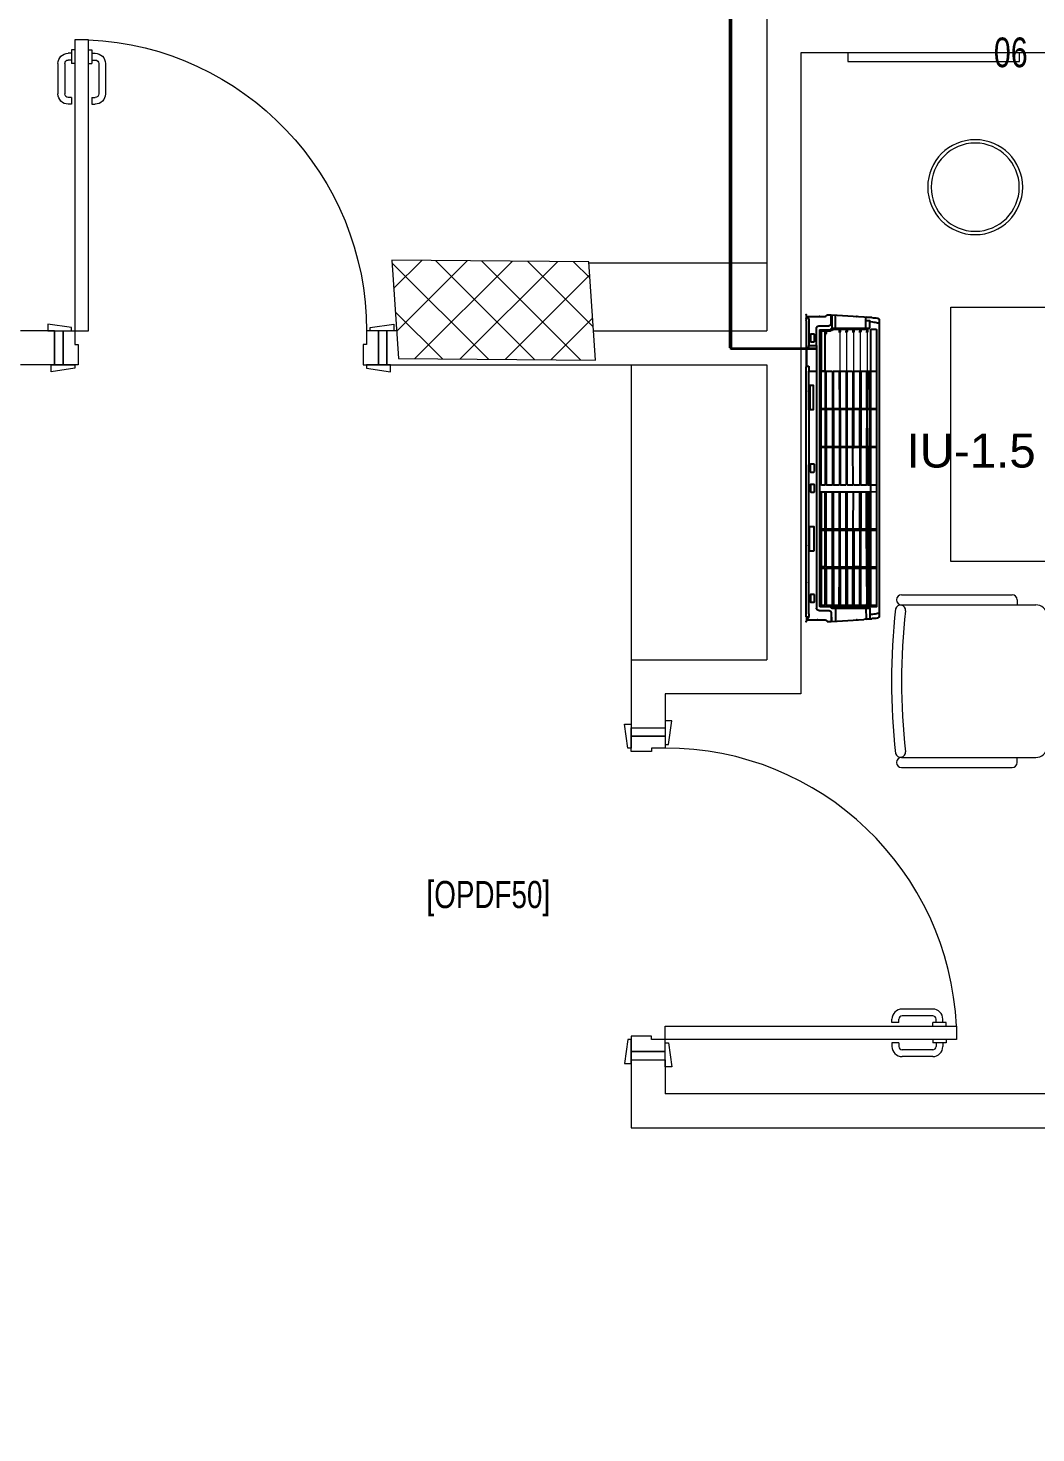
# Model space of a CAD drawing. Header units: millimetres. Extents: x -160614 to 59925, y -157025 to 0.
# Drawn here: x -38830 to -35859, y -104843 to -100699 of the extents above; entities that cross this region are included whole.
import ezdxf

# ---------------------------------------------------------------- set-up
doc = ezdxf.new("R2010")
doc.units = ezdxf.units.MM
doc.header["$LTSCALE"] = 8
for name, color, linetype, lineweight in [('72_EGR_BASE_TEXT', 9, 'Continuous', 5), ('72_EGR_EQP_TAG', 9, 'Continuous', 5), ('C-HYDR-CTCH', 9, 'Continuous', 5), ('Hatch', 9, 'Continuous', 5), ('LOADING', 9, 'Continuous', 5), ('Structure', 9, 'Continuous', 5), ('Walls', 9, 'Continuous', 5), ('Wooden Joinery', 9, 'Continuous', 5)]:
    doc.layers.add(name, color=color, linetype=linetype, lineweight=lineweight)
for name, color, linetype in [('A-EXH', 1, 'Continuous'), ('A-Wall-cmu-patt', 9, 'Continuous'), ('DVM_INDOOR', 9, 'Continuous'), ('DVM_UNIT_BP', 9, 'Continuous'), ('DVM_UNIT_DP', 9, 'Continuous'), ('DVM_UNIT_LP', 9, 'Continuous'), ('REF', 42, 'Continuous'), ('TME-NON MEDICAL FURNITURE', 9, 'Continuous')]:
    doc.layers.add(name, color=color, linetype=linetype)
doc.styles.add('ARIAL', font='arial.ttf')
doc.styles.add('X3G_ENTITY_257CFD', font='swisscl.ttf', dxfattribs={"height": 200})
doc.styles.add('X3G_ENTITY_9F38', font='swisscl.ttf', dxfattribs={"height": 0.2})

# ---------------------------------------------------------------- blocks, each defined once
blk = doc.blocks.new('mmmm')
at = {"layer": 'DVM_INDOOR', "color": 0}
for p, q in [((118.9199, -9.2661), (118.9184, -9.2661)), ((118.9184, -9.2661), (118.9184, -9.938)), ((118.9199, -9.2661), (118.9254, -9.266)), ((118.9258, -9.2739), (118.9256, -9.2679)), ((118.9258, -9.2739), (118.9258, -9.6742)), ((118.9527, -9.283), (118.9809, -9.2825)), ((118.976, -9.253), (118.9859, -9.2529)), ((118.9859, -9.2529), (118.9859, -9.2549)), ((118.9859, -9.2549), (118.9879, -9.2548)), ((118.9859, -9.2775), (118.9859, -9.2549)), ((118.9859, -9.2648), (118.9879, -9.2648)), ((118.9879, -9.2529), (119.0741, -9.259)), ((118.9879, -9.2548), (118.9879, -9.2529)), ((118.9879, -9.2548), (118.9879, -9.2648)), ((118.9979, -9.2891), (118.9979, -9.2551)), ((119.0795, -9.289), (119.0797, -9.2602)), ((119.09, -9.2892), (119.0901, -9.2615)), ((119.1145, -9.2751), (119.1107, -9.2751)), ((119.115, -10.0634), (119.1149, -9.2675)), ((118.9464, -9.9264), (118.9464, -9.2895)), ((118.9554, -9.2944), (118.9554, -10.0365)), ((118.9564, -9.2934), (118.9844, -9.2931)), ((118.9589, -9.3963), (118.9589, -9.2975)), ((118.9596, -9.2968), (118.9695, -9.2969)), ((118.9698, -9.2975), (118.9701, -9.3962)), ((118.9724, -9.3963), (118.9724, -9.2975)), ((118.9731, -9.2968), (118.9889, -9.2969)), ((118.9879, -9.2891), (119.09, -9.2892)), ((118.9892, -9.2891), (118.9895, -9.3961)), ((118.9893, -9.2923), (118.9925, -9.2923)), ((118.9919, -9.3963), (118.9919, -9.2975)), ((119.0073, -9.2923), (118.9924, -9.2923)), ((118.9926, -9.2968), (119.0073, -9.2969)), ((119.0077, -9.2975), (119.008, -9.3961)), ((119.008, -9.293), (119.0079, -9.2969)), ((119.0083, -9.301), (119.0098, -9.301)), ((119.0102, -9.293), (119.0102, -9.2961)), ((119.0102, -9.3963), (119.0102, -9.2975)), ((119.0255, -9.2923), (119.0107, -9.2923)), ((119.0109, -9.2968), (119.0256, -9.2969)), ((119.026, -9.2975), (119.0263, -9.3962)), ((119.0262, -9.293), (119.0262, -9.2969)), ((119.0265, -9.301), (119.0284, -9.301)), ((119.0287, -9.3963), (119.0287, -9.2975)), ((119.0288, -9.293), (119.0288, -9.2961)), ((119.0293, -9.2969), (119.0439, -9.2969)), ((119.044, -9.2923), (119.0294, -9.2923)), ((119.0445, -9.2975), (119.0446, -9.3962)), ((119.0446, -9.293), (119.0446, -9.2969)), ((119.045, -9.301), (119.0465, -9.301)), ((119.0469, -9.293), (119.0469, -9.2961)), ((119.047, -9.3963), (119.0471, -9.2971)), ((119.0624, -9.2923), (119.0474, -9.2923)), ((119.0476, -9.2968), (119.0621, -9.2968)), ((119.0628, -9.2975), (119.063, -9.3963)), ((119.0631, -9.293), (119.0631, -9.2969)), ((119.0634, -9.301), (119.065, -9.301)), ((119.0653, -9.293), (119.0653, -9.2961)), ((119.0657, -9.2975), (119.0654, -9.3962)), ((119.066, -9.2968), (119.0808, -9.2969)), ((119.0807, -9.2923), (119.0661, -9.2923)), ((119.0813, -9.3962), (119.0814, -9.2973)), ((119.0814, -9.293), (119.0814, -9.2969)), ((119.0817, -9.301), (119.0833, -9.301)), ((119.0836, -9.2975), (119.0834, -9.2993)), ((119.0838, -9.293), (119.0895, -9.293)), ((119.0838, -9.2961), (119.0838, -9.293)), ((119.0838, -9.2971), (119.0838, -9.2961)), ((119.0895, -9.2961), (119.0838, -9.2961)), ((119.0838, -9.3963), (119.0839, -9.297)), ((119.0843, -9.2968), (119.0886, -9.2968)), ((119.0894, -9.2975), (119.0894, -9.2892)), ((119.0894, -9.2975), (119.0895, -9.3962)), ((119.0925, -9.2969), (119.1069, -9.2969)), ((118.9589, -9.4983), (118.9589, -9.4003)), ((118.9596, -9.3969), (118.9694, -9.3969)), ((118.9694, -9.3998), (118.9596, -9.3998)), ((118.9701, -9.4005), (118.9701, -9.4982)), ((118.9724, -9.4005), (118.9724, -9.4982)), ((118.9731, -9.3969), (118.9888, -9.3968)), ((118.9888, -9.3997), (118.9731, -9.3998)), ((118.9895, -9.4003), (118.9895, -9.4982)), ((118.9919, -9.4005), (118.9919, -9.4982)), ((118.9926, -9.3969), (119.0073, -9.3968)), ((119.0073, -9.3997), (118.9926, -9.3998)), ((119.008, -9.4003), (119.008, -9.4982)), ((119.0102, -9.4005), (119.0103, -9.4982)), ((119.0109, -9.3969), (119.0256, -9.3968)), ((119.0256, -9.3997), (119.0109, -9.3998)), ((119.0263, -9.4003), (119.0263, -9.4982)), ((119.0287, -9.4005), (119.0287, -9.4982)), ((119.0294, -9.3969), (119.0439, -9.3968)), ((119.0439, -9.3997), (119.0294, -9.3998)), ((119.0446, -9.4983), (119.0446, -9.4003)), ((119.047, -9.4982), (119.047, -9.4005)), ((119.0477, -9.3969), (119.0623, -9.3969)), ((119.0623, -9.3998), (119.0477, -9.3998)), ((119.063, -9.4984), (119.063, -9.4004)), ((119.0654, -9.4005), (119.0654, -9.4982)), ((119.0661, -9.3969), (119.0807, -9.3968)), ((119.0807, -9.3997), (119.0661, -9.3998)), ((119.0814, -9.4003), (119.0813, -9.4983)), ((119.0837, -9.4982), (119.0838, -9.4005)), ((119.0845, -9.3969), (119.0888, -9.3969)), ((119.0888, -9.3998), (119.0845, -9.3998)), ((119.0895, -9.4004), (119.0894, -9.4983)), ((119.093, -9.3969), (119.1074, -9.3968)), ((119.1074, -9.3997), (119.093, -9.3998)), ((118.9589, -9.6014), (118.9589, -9.5025)), ((118.9596, -9.4989), (118.9694, -9.4989)), ((118.9694, -9.5018), (118.9596, -9.5018)), ((118.9701, -9.5025), (118.9701, -9.6015)), ((118.9724, -9.5025), (118.9724, -9.6014)), ((118.9731, -9.4989), (118.9888, -9.4988)), ((118.9888, -9.5017), (118.9731, -9.5018)), ((118.9895, -9.5023), (118.9896, -9.6014)), ((118.9919, -9.5025), (118.9919, -9.6014)), ((118.9926, -9.4989), (119.0073, -9.4988)), ((119.0073, -9.5017), (118.9926, -9.5018)), ((119.008, -9.5023), (119.008, -9.6014)), ((119.0102, -9.5025), (119.0103, -9.6014)), ((119.0109, -9.4989), (119.0256, -9.4988)), ((119.0256, -9.5017), (119.0109, -9.5018)), ((119.0263, -9.5023), (119.0262, -9.6014)), ((119.0287, -9.5025), (119.0288, -9.6014)), ((119.0294, -9.4989), (119.0439, -9.4988)), ((119.0439, -9.5017), (119.0294, -9.5018)), ((119.0447, -9.6014), (119.0446, -9.5023)), ((119.0477, -9.4989), (119.0623, -9.4989)), ((119.0622, -9.5017), (119.0478, -9.5018)), ((119.0629, -9.5023), (119.0629, -9.6013)), ((119.0654, -9.6014), (119.0654, -9.5025)), ((119.0661, -9.4989), (119.0806, -9.4989)), ((119.0806, -9.5017), (119.0661, -9.5018)), ((119.0813, -9.5023), (119.0813, -9.6015)), ((119.0837, -9.5024), (119.0838, -9.6015)), ((119.0844, -9.4988), (119.0887, -9.4988)), ((119.0887, -9.5017), (119.0844, -9.5017)), ((119.0894, -9.5023), (119.0894, -9.6013)), ((119.093, -9.4989), (119.1074, -9.4988)), ((119.1077, -9.5019), (119.093, -9.5018)), ((118.9589, -9.6214), (118.9589, -9.7204)), ((118.9596, -9.602), (118.9694, -9.602)), ((118.9596, -9.6208), (118.9694, -9.6208)), ((118.9701, -9.7204), (118.9701, -9.6214)), ((118.9701, -9.7204), (118.9701, -9.6214)), ((118.9724, -9.7204), (118.9724, -9.6215)), ((118.9731, -9.6021), (118.9888, -9.602)), ((118.9731, -9.6208), (118.9888, -9.6208)), ((118.9895, -9.7206), (118.9896, -9.6215)), ((118.9919, -9.7204), (118.9919, -9.6215)), ((118.9926, -9.6021), (119.0073, -9.602)), ((118.9926, -9.6208), (119.0073, -9.6209)), ((119.008, -9.7205), (119.008, -9.6214)), ((119.0102, -9.7204), (119.0103, -9.6215)), ((119.011, -9.602), (119.0255, -9.602)), ((119.011, -9.6208), (119.0255, -9.6209)), ((119.0263, -9.7205), (119.0262, -9.6215)), ((119.0288, -9.6214), (119.0287, -9.7204)), ((119.0295, -9.6021), (119.044, -9.602)), ((119.0295, -9.6208), (119.044, -9.6208)), ((119.0447, -9.6214), (119.0446, -9.7205)), ((119.0478, -9.6021), (119.0623, -9.6021)), ((119.0478, -9.6207), (119.0623, -9.6208)), ((119.0629, -9.7205), (119.0629, -9.6215)), ((119.0654, -9.6214), (119.0654, -9.7203)), ((119.0661, -9.6021), (119.0807, -9.602)), ((119.0661, -9.6208), (119.0807, -9.6208)), ((119.0813, -9.7205), (119.0813, -9.6214)), ((119.0837, -9.7204), (119.0838, -9.6214)), ((119.0845, -9.6021), (119.0887, -9.6021)), ((119.0845, -9.6208), (119.0887, -9.6208)), ((119.0894, -9.7205), (119.0894, -9.6215)), ((119.0929, -9.6023), (119.1074, -9.6022)), ((119.0929, -9.6206), (119.1074, -9.6206)), ((118.9258, -9.8224), (118.9258, -9.6742)), ((118.9589, -9.7246), (118.9589, -9.8225)), ((118.9694, -9.7211), (118.9596, -9.7211)), ((118.9596, -9.7239), (118.9694, -9.7239)), ((118.9701, -9.8224), (118.9701, -9.7246)), ((118.9701, -9.8224), (118.9701, -9.7246)), ((118.9724, -9.8224), (118.9724, -9.7246)), ((118.9888, -9.7211), (118.9731, -9.7211)), ((118.9731, -9.7239), (118.9888, -9.724)), ((118.9895, -9.8226), (118.9895, -9.7247)), ((118.9919, -9.8224), (118.9919, -9.7246)), ((119.0073, -9.7211), (118.9926, -9.7211)), ((118.9926, -9.7239), (119.0073, -9.724)), ((119.008, -9.8225), (119.008, -9.7246)), ((119.0102, -9.8224), (119.0103, -9.7246)), ((119.0256, -9.7211), (119.0109, -9.7211)), ((119.0109, -9.7239), (119.0256, -9.724)), ((119.0263, -9.8225), (119.0263, -9.7246)), ((119.0287, -9.7246), (119.0287, -9.8224)), ((119.0439, -9.7211), (119.0294, -9.7211)), ((119.0294, -9.7239), (119.0439, -9.724)), ((119.0446, -9.7245), (119.0446, -9.8225)), ((119.047, -9.7246), (119.047, -9.8224)), ((119.0477, -9.7239), (119.0623, -9.7239)), ((119.0622, -9.7211), (119.0478, -9.7211)), ((119.063, -9.7245), (119.063, -9.8224)), ((119.0654, -9.8224), (119.0654, -9.7246)), ((119.0806, -9.7211), (119.0661, -9.721)), ((119.0661, -9.7239), (119.0806, -9.724)), ((119.0814, -9.8225), (119.0813, -9.7245)), ((119.0837, -9.7246), (119.0838, -9.8224)), ((119.0887, -9.7211), (119.0844, -9.7211)), ((119.0844, -9.724), (119.0887, -9.724)), ((119.0895, -9.8224), (119.0894, -9.7246)), ((119.1077, -9.721), (119.093, -9.7211)), ((119.093, -9.7239), (119.1074, -9.724)), ((118.9184, -9.7858), (118.9184, -9.9307)), ((118.9258, -9.8224), (118.9258, -9.9264)), ((118.9589, -9.8266), (118.9589, -9.9253)), ((118.9694, -9.8231), (118.9596, -9.8231)), ((118.9596, -9.8259), (118.9694, -9.8259)), ((118.9698, -9.9253), (118.9701, -9.8266)), ((118.9698, -9.9253), (118.9701, -9.8266)), ((118.9724, -9.8266), (118.9724, -9.9253)), ((118.9888, -9.8231), (118.9731, -9.8231)), ((118.9731, -9.8259), (118.9888, -9.826)), ((118.9893, -9.9251), (118.9895, -9.8267)), ((118.9919, -9.8266), (118.992, -9.9251)), ((119.0073, -9.8231), (118.9926, -9.8231)), ((118.9926, -9.8259), (119.0073, -9.826)), ((119.0078, -9.9252), (119.008, -9.8267)), ((119.0102, -9.8266), (119.0104, -9.9251)), ((119.0256, -9.8231), (119.0109, -9.8231)), ((119.0109, -9.8259), (119.0256, -9.826)), ((119.026, -9.9251), (119.0263, -9.8266)), ((119.0287, -9.8266), (119.0288, -9.9251)), ((119.0439, -9.8232), (119.0294, -9.8231)), ((119.0294, -9.8259), (119.0439, -9.826)), ((119.0445, -9.9251), (119.0446, -9.8266)), ((119.047, -9.8266), (119.0472, -9.9251)), ((119.0623, -9.823), (119.0477, -9.8231)), ((119.0477, -9.8259), (119.0623, -9.8259)), ((119.0628, -9.9252), (119.063, -9.8266)), ((119.0657, -9.9253), (119.0654, -9.8266)), ((119.0807, -9.8232), (119.0661, -9.8231)), ((119.0661, -9.8259), (119.0807, -9.8261)), ((119.0812, -9.9251), (119.0813, -9.8266)), ((119.0839, -9.9251), (119.0838, -9.8265)), ((119.0888, -9.8231), (119.0845, -9.8231)), ((119.0845, -9.8259), (119.0888, -9.826)), ((119.0894, -9.9252), (119.0895, -9.8266)), ((119.1074, -9.8232), (119.093, -9.8231)), ((119.093, -9.8259), (119.1074, -9.826)), ((118.9256, -9.9393), (118.9256, -9.9264)), ((118.9256, -9.9264), (118.9464, -9.9264)), ((118.9464, -9.9955), (118.9464, -9.9264)), ((118.9589, -10.0333), (118.9589, -9.9253)), ((118.9589, -9.9267), (118.9702, -9.9267)), ((118.9596, -9.926), (118.9695, -9.9259)), ((118.9702, -9.9267), (118.9702, -10.0334)), ((118.9731, -9.9262), (118.9886, -9.9258)), ((118.9927, -9.9258), (119.0075, -9.9258)), ((119.0111, -9.9258), (119.0253, -9.9258)), ((119.0296, -9.9258), (119.0437, -9.9258)), ((119.0478, -9.9258), (119.0621, -9.9258)), ((119.0664, -9.9258), (119.0805, -9.926)), ((119.0846, -9.9258), (119.0887, -9.9258)), ((119.0925, -9.9259), (119.1069, -9.9259)), ((118.9184, -9.938), (118.9209, -9.9396)), ((118.9199, -9.9389), (118.9199, -10.0614)), ((118.9209, -9.9394), (118.9256, -9.9393)), ((118.9209, -9.9394), (118.9209, -9.9899)), ((118.9209, -9.9899), (118.9256, -9.99)), ((118.9256, -9.99), (118.9256, -9.9954)), ((118.9256, -9.9954), (118.9464, -9.9955)), ((118.9258, -10.0638), (118.9258, -9.9954)), ((118.9464, -9.9955), (118.9464, -10.0413)), ((118.9564, -10.0375), (118.9844, -10.0377)), ((118.9596, -10.034), (118.9695, -10.0341)), ((118.9695, -10.0341), (118.9731, -10.0341)), ((118.9702, -10.0341), (118.9701, -10.0295)), ((118.9705, -10.0254), (118.9722, -10.0254)), ((118.9724, -10.0341), (118.9724, -10.0303)), ((118.9731, -10.0341), (118.9844, -10.0342)), ((118.9879, -10.0418), (119.09, -10.0416)), ((118.9879, -10.0533), (118.9879, -10.0418)), ((118.9893, -10.0384), (118.9925, -10.0384)), ((119.0073, -10.0384), (118.9924, -10.0384)), ((118.9979, -10.0418), (118.9979, -10.0758)), ((119.0073, -10.0385), (119.0109, -10.0385)), ((119.008, -10.0377), (119.0079, -10.0339)), ((119.0083, -10.0297), (119.0098, -10.0297)), ((119.0102, -10.0377), (119.0102, -10.0347)), ((119.0255, -10.0384), (119.0107, -10.0384)), ((119.0262, -10.0377), (119.0262, -10.0339)), ((119.0265, -10.0297), (119.0284, -10.0297)), ((119.0288, -10.0377), (119.0288, -10.0347)), ((119.044, -10.0384), (119.0294, -10.0384)), ((119.0446, -10.0377), (119.0446, -10.0339)), ((119.045, -10.0297), (119.0465, -10.0297)), ((119.0469, -10.0377), (119.0469, -10.0347)), ((119.0624, -10.0384), (119.0474, -10.0384)), ((119.0631, -10.0377), (119.0631, -10.0339)), ((119.0634, -10.0297), (119.065, -10.0297)), ((119.0653, -10.0377), (119.0653, -10.0347)), ((119.0807, -10.0384), (119.0661, -10.0384)), ((119.0795, -10.0418), (119.0795, -10.0667)), ((119.0814, -10.0377), (119.0814, -10.0339)), ((119.0817, -10.0297), (119.0833, -10.0297)), ((119.0836, -10.0377), (119.0836, -10.0347)), ((119.09, -10.0416), (119.09, -10.0596)), ((118.9184, -10.0667), (118.9184, -10.0642)), ((118.9209, -10.0704), (118.9192, -10.0688)), ((118.9212, -10.0704), (118.9212, -10.0729)), ((118.9527, -10.0478), (118.9809, -10.0483)), ((118.976, -10.0778), (118.9859, -10.0779)), ((118.9859, -10.0533), (118.9859, -10.0765)), ((118.9859, -10.076), (118.9879, -10.076)), ((118.9859, -10.0779), (118.9859, -10.076)), ((118.9879, -10.076), (118.9879, -10.0533)), ((118.9879, -10.0779), (119.0741, -10.0719)), ((118.9879, -10.076), (118.9879, -10.0779)), ((119.0795, -10.0626), (119.0896, -10.062)), ((119.0795, -10.0667), (119.0797, -10.0707)), ((119.0896, -10.062), (119.09, -10.0596)), ((119.09, -10.0596), (119.0972, -10.0587)), ((119.1107, -10.0558), (119.1145, -10.0557))]:
    blk.add_line(p, q, dxfattribs=at)
at = {"layer": 'DVM_INDOOR', "color": 0, "lineweight": 0}
for p, q in [((119.0091, -10.0297), (119.0091, -9.9253)), ((119.0275, -10.0297), (119.0275, -9.9253)), ((119.0458, -10.0297), (119.0458, -9.9253)), ((119.0642, -10.0297), (119.0642, -9.9253)), ((119.0825, -10.0297), (119.0825, -9.9253))]:
    blk.add_line(p, q, dxfattribs=at)
at = {"layer": 'DVM_INDOOR', "color": 0}
for points in [[(118.9199, -9.2661), (118.9199, -9.2579), (118.9672, -9.2579, 0.126177), (118.972, -9.2567, 0.12288), (118.9756, -9.2534, -0.148162), (118.976, -9.253, 0.963175)], [(118.9301, -9.3246), (118.9301, -9.3064, -0.402614), (118.9312, -9.3052), (118.9397, -9.3052, -0.444927), (118.9409, -9.3064), (118.9409, -9.3246, -0.414234), (118.9397, -9.3257), (118.9312, -9.3257, -0.442551), (118.9301, -9.3246)], [(119.0922, -9.2933), (119.0922, -10.0375, 0.416565), (119.0933, -10.0386), (119.107, -10.0386, 0.414175), (119.1081, -10.0375), (119.1081, -9.2933, 0.414221), (119.107, -9.2923), (119.0933, -9.2923, 0.410074), (119.0922, -9.2933, 0.410074)], [(118.9301, -9.6205), (118.9301, -9.6023, -0.402614), (118.9312, -9.6012), (118.9397, -9.6012, -0.444927), (118.9409, -9.6023), (118.9409, -9.6205, -0.414234), (118.9397, -9.6217), (118.9312, -9.6217, -0.442551), (118.9301, -9.6205)], [(118.9299, -9.6744), (118.9299, -9.6565, -0.414214), (118.9314, -9.6549), (118.9393, -9.6549, -0.414209), (118.9409, -9.6565), (118.9409, -9.6744, -0.414214), (118.9393, -9.6759), (118.9314, -9.6759, -0.414219), (118.9299, -9.6744, 0.000008)], [(118.9303, -10.0245), (118.9303, -10.0063, -0.402614), (118.9314, -10.0052), (118.9399, -10.0052, -0.444927), (118.9411, -10.0063), (118.9411, -10.0245, -0.414234), (118.9399, -10.0257), (118.9314, -10.0257, -0.442551), (118.9303, -10.0245)], [(118.9199, -10.0694), (118.9199, -10.0729), (118.9672, -10.0729, -0.126177), (118.972, -10.0741, -0.12288), (118.9756, -10.0775, 0.141469), (118.976, -10.0778)]]:
    blk.add_lwpolyline(points, format="xyb", dxfattribs=at)
for points in [[(118.9394, -9.4424), (118.9279, -9.4424), (118.9279, -9.5084), (118.9394, -9.5084), (118.9394, -9.4424)], [(118.9294, -9.8234), (118.9384, -9.8234), (118.9384, -9.8875), (118.9288, -9.8875), (118.9288, -9.8234), (118.9294, -9.8234)]]:
    blk.add_lwpolyline(points, dxfattribs=at)
for centre, radius, start, end in [((118.9205, -9.2649), 0.00455, 45.592, 97.4615), ((118.9171, -9.2669), 0.00836, 6.8563, 39.8032), ((118.9129, -9.2679), 0.0127, 359.9693, 8.9907), ((118.9529, -9.2895), 0.0065, 91, 180), ((118.9809, -9.2775), 0.005, 270.9997, 0.0003), ((119.0737, -9.2806), 0.0216, 73.7089, 88.9315), ((119.168, -8.14), 1.1233, 265.4925, 266.2639), ((119.0697, -9.4707), 0.2004, 82.0967, 84.2913), ((119.082, -9.5193), 0.2587, 83.9088, 87.1481), ((119.0894, -9.3405), 0.0688, 71.9785, 83.5049), ((119.1094, -9.2677), 0.00561, 2.2363, 89.2683), ((118.9564, -9.2944), 0.001, 90.4983, 180.0001), ((118.9596, -9.2975), 0.00069, 89.1505, 180.3497), ((118.9691, -9.2976), 0.00071, 0.7783, 60.0916), ((118.9731, -9.2975), 0.00069, 89.1505, 180.3497), ((118.9843, -9.2916), 0.00153, 270.9361, 8.4075), ((118.9879, -9.2911), 0.00202, 90.261, 186.5127), ((118.9885, -9.2975), 0.00071, 0.7783, 60.0916), ((118.9926, -9.2975), 0.00069, 89.1505, 180.3497), ((119.0073, -9.293), 0.00069, 359.1823, 89.6277), ((119.007, -9.2975), 0.00071, 0.7783, 60.0916), ((119.0427, -9.2948), 0.0348, 183.3813, 187.2101), ((119.005, -9.3001), 0.0033, 358.4879, 15.9436), ((119.0335, -9.3), 0.0253, 180.2932, 182.236), ((119.0203, -9.3008), 0.0105, 171.697, 181.0717), ((118.9994, -9.2969), 0.0108, 347.004, 4.1898), ((119.0109, -9.293), 0.000701, 103.0528, 180.0438), ((119.0109, -9.2975), 0.00069, 89.1505, 180.3497), ((119.0255, -9.293), 0.00069, 359.1823, 89.6277), ((119.0253, -9.2975), 0.00071, 0.7783, 60.0916), ((119.0252, -9.2975), 0.00071, 0.7783, 60.0916), ((119.061, -9.2948), 0.0348, 183.3813, 187.2101), ((119.0232, -9.3001), 0.0033, 358.4879, 15.9436), ((119.0518, -9.3), 0.0253, 180.2932, 182.236), ((119.0389, -9.3008), 0.0105, 171.697, 181.0717), ((119.018, -9.2969), 0.0108, 347.004, 4.1898), ((119.0295, -9.293), 0.000701, 103.0528, 180.0438), ((119.0295, -9.2975), 0.00069, 89.1505, 180.3497), ((119.0439, -9.2975), 0.000596, 357.8507, 94.9045), ((119.0439, -9.293), 0.00069, 359.1823, 89.6277), ((119.0794, -9.2948), 0.0348, 183.3813, 187.2101), ((119.0417, -9.3001), 0.0033, 358.4879, 15.9436), ((119.0702, -9.3), 0.0253, 180.2932, 182.236), ((119.057, -9.3008), 0.0105, 171.697, 181.0717), ((119.0361, -9.2969), 0.0108, 347.004, 4.1898), ((119.0476, -9.293), 0.000701, 103.0528, 180.0438), ((119.0476, -9.2975), 0.00069, 89.1505, 180.3497), ((119.0621, -9.2975), 0.000694, 359.4649, 88.8459), ((119.0624, -9.2975), 0.000596, 357.8507, 94.9045), ((119.0624, -9.293), 0.00069, 359.1823, 89.6277), ((119.0978, -9.2948), 0.0348, 183.3813, 187.2101), ((119.0601, -9.3001), 0.0033, 358.4879, 15.9436), ((119.0887, -9.3), 0.0253, 180.2932, 182.236), ((119.0754, -9.3008), 0.0105, 171.697, 181.0717), ((119.0546, -9.2969), 0.0108, 347.004, 4.1898), ((119.066, -9.293), 0.000701, 103.0528, 180.0438), ((119.066, -9.2975), 0.00069, 89.1505, 180.3497), ((119.0663, -9.2975), 0.000621, 79.5705, 188.1736), ((119.0807, -9.293), 0.00069, 359.1823, 89.6277), ((119.0808, -9.2975), 0.000596, 357.8507, 94.9045), ((119.1161, -9.2948), 0.0348, 183.3813, 187.2101), ((119.0784, -9.3001), 0.0033, 358.4879, 15.9436), ((119.107, -9.3), 0.0253, 180.2932, 182.236), ((119.0937, -9.3008), 0.0105, 171.697, 181.0717), ((119.0843, -9.2975), 0.00069, 89.1505, 180.3497), ((119.0887, -9.2975), 0.000669, 356.355, 100.698), ((119.0926, -9.2973), 0.000346, 93.4268, 172.5174), ((119.107, -9.2978), 0.000875, 349.6348, 100.4326), ((118.9596, -9.3962), 0.0007, 185.5752, 270.0175), ((118.9596, -9.4005), 0.0007, 89.9616, 179.9565), ((118.9694, -9.3962), 0.000701, 270.4471, 350.0993), ((118.9694, -9.4005), 0.0007, 5.6771, 86.5518), ((118.9731, -9.3962), 0.0007, 185.5752, 270.0175), ((118.9731, -9.4005), 0.0007, 89.9616, 179.9565), ((118.9888, -9.3961), 0.000701, 270.4471, 350.0993), ((118.9888, -9.4004), 0.0007, 5.6771, 86.5518), ((118.9926, -9.3962), 0.0007, 185.5752, 270.0175), ((118.9926, -9.4005), 0.0007, 89.9616, 179.9565), ((119.0073, -9.3961), 0.000701, 270.4471, 350.0993), ((119.0073, -9.4004), 0.0007, 5.6771, 86.5518), ((119.0109, -9.3962), 0.0007, 185.5752, 270.0175), ((119.0109, -9.4005), 0.0007, 89.9616, 179.9565), ((119.0256, -9.3961), 0.000701, 270.4471, 350.0993), ((119.0256, -9.4004), 0.0007, 5.6771, 86.5518), ((119.0294, -9.3962), 0.0007, 185.5752, 270.0175), ((119.0294, -9.4005), 0.0007, 89.9616, 179.9565), ((119.0439, -9.3961), 0.000701, 270.4471, 350.0993), ((119.0439, -9.4004), 0.0007, 5.6771, 86.5518), ((119.0477, -9.3962), 0.0007, 185.5752, 270.0175), ((119.0477, -9.4005), 0.0007, 89.9616, 179.9565), ((119.0623, -9.3962), 0.000702, 270.4596, 355.78), ((119.0623, -9.4005), 0.0007, 5.6771, 86.5518), ((119.0661, -9.3962), 0.0007, 185.5752, 270.0175), ((119.0661, -9.4005), 0.0007, 89.9616, 179.9565), ((119.0807, -9.3961), 0.000701, 270.4471, 350.0993), ((119.0807, -9.4004), 0.0007, 5.6771, 86.5518), ((119.0845, -9.3962), 0.0007, 185.5752, 270.0175), ((119.0845, -9.4005), 0.0007, 89.9616, 179.9565), ((119.0888, -9.3962), 0.000701, 270.4471, 350.0993), ((119.0888, -9.4005), 0.0007, 5.6771, 86.5518), ((119.093, -9.3961), 0.000782, 194.2991, 276.1126), ((119.0929, -9.4005), 0.0007, 78.96, 187.6274), ((119.1074, -9.3961), 0.000701, 270.4471, 350.0993), ((119.1074, -9.4004), 0.0007, 5.6771, 86.5518), ((118.9596, -9.4982), 0.0007, 185.5752, 270.0175), ((118.9596, -9.5025), 0.0007, 89.9616, 179.9565), ((118.9694, -9.4982), 0.000701, 270.4471, 350.0993), ((118.9694, -9.5025), 0.0007, 5.6771, 86.5518), ((118.9731, -9.4982), 0.0007, 185.5752, 270.0175), ((118.9731, -9.5025), 0.0007, 89.9616, 179.9565), ((118.9888, -9.4981), 0.000701, 270.4471, 350.0993), ((118.9888, -9.5024), 0.0007, 5.6771, 86.5518), ((118.9925, -9.4983), 0.000619, 174.0491, 272.9554), ((118.9926, -9.5025), 0.0007, 89.9616, 179.9565), ((119.0073, -9.4981), 0.000701, 270.4471, 350.0993), ((119.0073, -9.5024), 0.0007, 5.6771, 86.5518), ((119.0109, -9.5025), 0.0007, 89.9616, 179.9565), ((119.0109, -9.4983), 0.000619, 174.0491, 272.9554), ((119.0256, -9.4981), 0.000701, 270.4471, 350.0993), ((119.0256, -9.5024), 0.0007, 5.6771, 86.5518), ((119.0293, -9.4983), 0.000619, 174.0491, 272.9554), ((119.0294, -9.5025), 0.0007, 89.9616, 179.9565), ((119.0439, -9.4981), 0.000701, 270.4471, 350.0993), ((119.0439, -9.5024), 0.0007, 5.6771, 86.5518), ((119.0476, -9.4983), 0.000619, 174.0491, 272.9554), ((119.0478, -9.5025), 0.0007, 89.9616, 179.9565), ((119.0622, -9.5024), 0.0007, 5.6771, 86.5518), ((119.0623, -9.4982), 0.000701, 270.4471, 350.0993), ((119.0661, -9.4983), 0.000619, 174.0491, 272.9554), ((119.0661, -9.5025), 0.0007, 89.9616, 179.9565), ((119.0806, -9.4982), 0.000701, 270.4471, 350.0993), ((119.0806, -9.5024), 0.0007, 5.6771, 86.5518), ((119.0844, -9.4981), 0.0007, 185.5752, 270.0175), ((119.0844, -9.5024), 0.0007, 89.9616, 179.9565), ((119.0887, -9.4981), 0.000701, 270.4471, 350.0993), ((119.0887, -9.5024), 0.0007, 5.6771, 86.5518), ((119.093, -9.4981), 0.000782, 194.2991, 276.1126), ((119.0929, -9.5025), 0.0007, 78.96, 187.6274), ((118.9596, -9.6013), 0.0007, 185.5752, 270.0175), ((118.9596, -9.6215), 0.0007, 89.9825, 174.4248), ((118.9694, -9.6013), 0.000701, 270.4471, 350.0993), ((118.9694, -9.6215), 0.000701, 9.9007, 89.5529), ((118.9694, -9.6215), 0.000701, 9.9007, 89.5529), ((118.9731, -9.6014), 0.0007, 185.5752, 270.0175), ((118.9731, -9.6215), 0.0007, 89.9825, 174.4248), ((118.9888, -9.6013), 0.000701, 270.4471, 350.0993), ((118.9888, -9.6215), 0.000701, 9.9007, 89.5529), ((118.9926, -9.6014), 0.0007, 185.5752, 270.0175), ((118.9926, -9.6215), 0.0007, 89.9825, 174.4248), ((119.0073, -9.6013), 0.000701, 270.4471, 350.0993), ((119.0073, -9.6216), 0.000701, 9.9007, 89.5529), ((119.011, -9.6013), 0.0007, 185.5752, 270.0175), ((119.011, -9.6215), 0.0007, 89.9825, 174.4248), ((119.0255, -9.6013), 0.000701, 270.4471, 350.0993), ((119.0255, -9.6216), 0.000701, 9.9007, 89.5529), ((119.0295, -9.6014), 0.0007, 185.5752, 270.0175), ((119.0295, -9.6215), 0.0007, 89.9825, 174.4248), ((119.044, -9.6013), 0.000701, 270.4471, 350.0993), ((119.044, -9.6215), 0.000701, 9.9007, 89.5529), ((119.0478, -9.6014), 0.0007, 185.5752, 270.0175), ((119.0478, -9.6214), 0.0007, 89.9825, 174.4248), ((119.0623, -9.6014), 0.000701, 270.4471, 350.0993), ((119.0623, -9.6215), 0.000701, 9.9007, 89.5529), ((119.0661, -9.6014), 0.0007, 185.5752, 270.0175), ((119.0661, -9.6215), 0.0007, 89.9825, 174.4248), ((119.0807, -9.6014), 0.000657, 269.0568, 351.3167), ((119.0807, -9.6215), 0.000657, 8.6833, 90.9432), ((119.0845, -9.6014), 0.0007, 185.5752, 270.0175), ((119.0845, -9.6215), 0.0007, 89.9825, 174.4248), ((119.0885, -9.6012), 0.000912, 284.0068, 353.5205), ((119.0885, -9.6216), 0.000912, 6.4795, 75.9932), ((119.0929, -9.6016), 0.0007, 185.5752, 270.0175), ((119.0929, -9.6213), 0.0007, 89.9825, 174.4248), ((118.9596, -9.7204), 0.0007, 180.0435, 270.0384), ((118.9596, -9.7246), 0.0007, 89.9825, 174.4248), ((118.9694, -9.7246), 0.000701, 9.9007, 89.5529), ((118.9694, -9.7246), 0.000701, 9.9007, 89.5529), ((118.9694, -9.7204), 0.0007, 273.4482, 354.3229), ((118.9694, -9.7204), 0.0007, 273.4482, 354.3229), ((118.9731, -9.7204), 0.0007, 180.0435, 270.0384), ((118.9731, -9.7246), 0.0007, 89.9825, 174.4248), ((118.9888, -9.7247), 0.000701, 9.9007, 89.5529), ((118.9888, -9.7204), 0.0007, 273.4482, 354.3229), ((118.9926, -9.7204), 0.0007, 180.0435, 270.0384), ((118.9925, -9.7246), 0.000619, 87.0446, 185.9509), ((119.0073, -9.7204), 0.0007, 273.4482, 354.3229), ((119.0073, -9.7247), 0.000701, 9.9007, 89.5529), ((119.0109, -9.7204), 0.0007, 180.0435, 270.0384), ((119.0109, -9.7246), 0.000619, 87.0446, 185.9509), ((119.0256, -9.7247), 0.000701, 9.9007, 89.5529), ((119.0256, -9.7204), 0.0007, 273.4482, 354.3229), ((119.0294, -9.7204), 0.0007, 180.0435, 270.0384), ((119.0293, -9.7246), 0.000619, 87.0446, 185.9509), ((119.0439, -9.7204), 0.0007, 273.4482, 354.3229), ((119.0439, -9.7247), 0.000701, 9.9007, 89.5529), ((119.0476, -9.7246), 0.000619, 87.0446, 185.9509), ((119.0478, -9.7204), 0.0007, 180.0435, 270.0384), ((119.0622, -9.7204), 0.0007, 273.4482, 354.3229), ((119.0623, -9.7246), 0.000701, 9.9007, 89.5529), ((119.0661, -9.7203), 0.0007, 180.0435, 270.0384), ((119.0661, -9.7245), 0.000619, 87.0446, 185.9509), ((119.0806, -9.7247), 0.000701, 9.9007, 89.5529), ((119.0806, -9.7204), 0.0007, 273.4482, 354.3229), ((119.0844, -9.7204), 0.0007, 180.0435, 270.0384), ((119.0844, -9.7247), 0.0007, 89.9825, 174.4248), ((119.0887, -9.7204), 0.0007, 273.4482, 354.3229), ((119.0887, -9.7247), 0.000701, 9.9007, 89.5529), ((119.0929, -9.7204), 0.0007, 172.3726, 281.04), ((119.093, -9.7247), 0.000782, 83.8874, 165.7009), ((118.9596, -9.8224), 0.0007, 180.0435, 270.0384), ((118.9596, -9.8266), 0.0007, 89.9825, 174.4248), ((118.9694, -9.8266), 0.000701, 9.9007, 89.5529), ((118.9694, -9.8266), 0.000701, 9.9007, 89.5529), ((118.9694, -9.8224), 0.0007, 273.4482, 354.3229), ((118.9694, -9.8224), 0.0007, 273.4482, 354.3229), ((118.9731, -9.8224), 0.0007, 180.0435, 270.0384), ((118.9731, -9.8266), 0.0007, 89.9825, 174.4248), ((118.9888, -9.8267), 0.000701, 9.9007, 89.5529), ((118.9888, -9.8224), 0.0007, 273.4482, 354.3229), ((118.9926, -9.8224), 0.0007, 180.0435, 270.0384), ((118.9926, -9.8266), 0.0007, 89.9825, 174.4248), ((119.0073, -9.8224), 0.0007, 273.4482, 354.3229), ((119.0073, -9.8267), 0.000701, 9.9007, 89.5529), ((119.0109, -9.8224), 0.0007, 180.0435, 270.0384), ((119.0109, -9.8266), 0.0007, 89.9825, 174.4248), ((119.0256, -9.8267), 0.000701, 9.9007, 89.5529), ((119.0256, -9.8224), 0.0007, 273.4482, 354.3229), ((119.0294, -9.8224), 0.0007, 180.0435, 270.0384), ((119.0294, -9.8266), 0.0007, 89.9825, 174.4248), ((119.0439, -9.8224), 0.0007, 273.4482, 354.3229), ((119.0439, -9.8267), 0.000701, 9.9007, 89.5529), ((119.0477, -9.8224), 0.0007, 180.0435, 270.0384), ((119.0477, -9.8266), 0.0007, 89.9825, 174.4248), ((119.0623, -9.8223), 0.0007, 273.4482, 354.3229), ((119.0623, -9.8266), 0.000702, 4.22, 89.5404), ((119.0661, -9.8224), 0.0007, 180.0435, 270.0384), ((119.0661, -9.8266), 0.0007, 89.9825, 174.4248), ((119.0807, -9.8225), 0.0007, 273.4482, 354.3229), ((119.0807, -9.8268), 0.000701, 9.9007, 89.5529), ((119.0845, -9.8224), 0.0007, 180.0435, 270.0384), ((119.0845, -9.8266), 0.0007, 89.9825, 174.4248), ((119.0888, -9.8224), 0.0007, 273.4482, 354.3229), ((119.0888, -9.8267), 0.000701, 9.9007, 89.5529), ((119.0929, -9.8224), 0.0007, 172.3726, 281.04), ((119.093, -9.8267), 0.000782, 83.8874, 165.7009), ((118.9596, -9.9253), 0.00069, 179.6503, 270.8495), ((118.9691, -9.9253), 0.00071, 299.9084, 359.2217), ((118.9691, -9.9253), 0.00071, 299.9084, 359.2217), ((118.9731, -9.9253), 0.00069, 179.6503, 270.8495), ((118.9885, -9.9251), 0.000761, 286.7477, 357.8112), ((118.9927, -9.9251), 0.00069, 179.6503, 270.8495), ((119.0111, -9.9251), 0.00069, 179.6503, 270.8495), ((119.0254, -9.9253), 0.000571, 256.15, 14.8163), ((119.0295, -9.9251), 0.000711, 180.3037, 278.183), ((119.0436, -9.9249), 0.000967, 277.4192, 344.4944), ((119.0479, -9.9251), 0.000696, 182.8157, 270.0773), ((119.0621, -9.9251), 0.000696, 274.4962, 0.49), ((119.0663, -9.9252), 0.000649, 189.0107, 277.8942), ((119.0803, -9.9251), 0.000922, 281.1062, 0.035), ((119.0845, -9.9252), 0.000602, 169.5461, 281.1372), ((119.0884, -9.9247), 0.00113, 286.8941, 334.4938), ((119.0926, -9.9256), 0.000346, 187.4826, 266.5732), ((119.107, -9.9251), 0.000875, 259.5674, 10.3652), ((118.9529, -10.0413), 0.0065, 180, 269), ((118.9564, -10.0365), 0.001, 178.8015, 269.4911), ((118.9596, -10.0333), 0.0007, 180, 269.5), ((118.9695, -10.0334), 0.0007, 266.8813, 0.1004), ((119.0049, -10.0316), 0.0348, 172.7899, 176.6187), ((118.9672, -10.0263), 0.0033, 344.0564, 1.5121), ((118.9957, -10.0264), 0.0253, 177.764, 179.7068), ((118.9826, -10.0256), 0.0105, 178.9283, 188.303), ((118.9617, -10.0291), 0.0108, 353.5513, 10.7755), ((118.9844, -10.0392), 0.005, 7.93, 89.4987), ((118.9844, -10.0392), 0.0015, 359.9988, 89.5024), ((118.9885, -10.0395), 0.00266, 174.2365, 219.2365), ((118.9879, -10.0398), 0.002, 224.9998, 270.0002), ((119.0073, -10.0377), 0.00069, 270.3723, 0.8177), ((119.0427, -10.0359), 0.0348, 172.7899, 176.6187), ((119.005, -10.0307), 0.0033, 344.0564, 1.5121), ((119.0335, -10.0307), 0.0253, 177.764, 179.7068), ((119.0203, -10.0299), 0.0105, 178.9283, 188.303), ((118.9994, -10.0339), 0.0108, 355.8102, 12.996), ((119.0109, -10.0377), 0.000701, 179.9562, 256.9472), ((119.0255, -10.0377), 0.00069, 270.3723, 0.8177), ((119.061, -10.0359), 0.0348, 172.7899, 176.6187), ((119.0232, -10.0307), 0.0033, 344.0564, 1.5121), ((119.0518, -10.0307), 0.0253, 177.764, 179.7068), ((119.0389, -10.0299), 0.0105, 178.9283, 188.303), ((119.018, -10.0339), 0.0108, 355.8102, 12.996), ((119.0295, -10.0377), 0.000701, 179.9562, 256.9472), ((119.0439, -10.0377), 0.00069, 270.3723, 0.8177), ((119.0794, -10.0359), 0.0348, 172.7899, 176.6187), ((119.0417, -10.0307), 0.0033, 344.0564, 1.5121), ((119.0702, -10.0307), 0.0253, 177.764, 179.7068), ((119.057, -10.0299), 0.0105, 178.9283, 188.303), ((119.0361, -10.0339), 0.0108, 355.8102, 12.996), ((119.0476, -10.0377), 0.000701, 179.9562, 256.9472), ((119.0624, -10.0377), 0.00069, 270.3723, 0.8177), ((119.0978, -10.0359), 0.0348, 172.7899, 176.6187), ((119.0601, -10.0307), 0.0033, 344.0564, 1.5121), ((119.0887, -10.0307), 0.0253, 177.764, 179.7068), ((119.0754, -10.0299), 0.0105, 178.9283, 188.303), ((119.0546, -10.0339), 0.0108, 355.8102, 12.996), ((119.066, -10.0377), 0.000701, 179.9562, 256.9472), ((119.0807, -10.0377), 0.00069, 270.3723, 0.8177), ((119.1161, -10.0359), 0.0348, 172.7899, 176.6187), ((119.0784, -10.0307), 0.0033, 344.0564, 1.5121), ((119.107, -10.0307), 0.0253, 177.764, 179.7068), ((119.0937, -10.0299), 0.0105, 178.9283, 188.303), ((119.0729, -10.0339), 0.0108, 355.8102, 12.996), ((119.0843, -10.0377), 0.000701, 179.9562, 256.9472), ((118.9218, -10.0642), 0.0034, 123.9953, 178.6557), ((118.9212, -10.0667), 0.00289, 179.5489, 226.1862), ((118.9214, -10.0677), 0.00304, 269.622, 324.0252), ((118.9182, -10.0648), 0.00739, 320.6762, 346.1058), ((118.9132, -10.0633), 0.0126, 344.2087, 357.7681), ((118.9809, -10.0533), 0.005, 359.9997, 89.0003), ((119.0737, -10.0503), 0.0216, 271.0685, 286.2911), ((119.168, -11.1909), 1.1233, 93.7361, 94.5075), ((119.082, -9.8116), 0.2587, 272.8519, 276.0912), ((119.0891, -9.9883), 0.0708, 276.5762, 287.7735), ((119.1094, -10.0632), 0.00561, 270.7317, 357.7637)]:
    blk.add_arc(centre, radius, start, end, dxfattribs=at)
at = {"layer": 'DVM_UNIT_BP'}
for p in [(118.9184, -9.2529), (118.9184, -10.0779)]:
    blk.add_point(p, dxfattribs=at)
at = {"layer": 'DVM_UNIT_DP'}
for p in [(118.9493, -9.2579), (118.9184, -9.458), (118.9199, -9.9729), (119.0549, -10.0732)]:
    blk.add_point(p, dxfattribs=at)
at = {"layer": 'DVM_UNIT_LP'}
for p in [(119.0549, -9.2576), (118.9184, -9.3579), (118.9184, -9.8728), (118.9549, -10.0729)]:
    blk.add_point(p, dxfattribs=at)
blk = doc.blocks.new('HVACFF')
at = {"layer": 'REF', "lineweight": 50, "ltscale": 1.02}
blk.add_line((-36759, -94450.8), (-36759, -101642.5), dxfattribs=at)
blk.add_line((-36759, -94450.8), (-36759, -101642.5), dxfattribs=at)
at = {"layer": 'REF', "lineweight": 35}
blk.add_line((-36756.9, -101644.7), (-36506, -101644.7), dxfattribs=at)
blk.add_line((-36756.9, -101644.7), (-36506, -101644.7), dxfattribs=at)
at = {"layer": 'REF', "lineweight": 35, "ltscale": 1.034}
blk.add_arc((-36756.9, -101642.5), 2.12, 180, 270, dxfattribs=at)
blk.add_arc((-36756.9, -101642.5), 2.12, 180, 270, dxfattribs=at)
at = {"layer": 'A-Wall-cmu-patt', "color": 4, "xscale": -1097.4, "yscale": 1097.4, "zscale": 1097.4, "rotation": 180}
blk.add_blockref('mmmm', (-167037.8, -112604), dxfattribs=at)
blk.add_blockref('mmmm', (-167037.8, -112604), dxfattribs=at)
at = {"layer": 'A-Wall-cmu-patt', "color": 4, "style": 'ARIAL'}
blk.add_text('IU-1.5', height=100, dxfattribs=at).set_placement((-36240, -101995.4))
blk.add_text('IU-1.5', height=100, dxfattribs=at).set_placement((-36240, -101995.4))
blk = doc.blocks.new('A$C72370EFE')
at = {"layer": 'Wooden Joinery'}
for p, q in [((-0.01, -0.04), (-0.02, -0.04)), ((-0.01, -0.03), (-0.01, -0.07)), ((0, -0.03), (-0.01, -0.03)), ((0.04, -0.03), (0.05, -0.03)), ((0.05, -0.03), (0.05, -0.07)), ((0.05, -0.04), (0.06, -0.04)), ((-0.05, -0.07), (-0.05, -0.16)), ((-0.03, -0.07), (-0.03, -0.16)), ((-0.01, -0.06), (-0.02, -0.06)), ((0, -0.07), (-0.01, -0.07)), ((0.04, -0.07), (0.05, -0.07)), ((0.05, -0.06), (0.06, -0.06)), ((0.07, -0.07), (0.07, -0.16)), ((0.09, -0.07), (0.09, -0.16)), ((-0.01, -0.17), (-0.02, -0.17)), ((-0.01, -0.19), (-0.02, -0.19)), ((-0.01, -0.17), (-0.01, -0.19)), ((0.05, -0.17), (0.06, -0.17)), ((0.05, -0.17), (0.05, -0.19)), ((0.05, -0.19), (0.06, -0.19))]:
    blk.add_line(p, q, dxfattribs=at)
for centre, radius, start, end in [((-0.02, -0.07), 0.03, 90, 180), ((0.06, -0.07), 0.03, 0, 90), ((-0.02, -0.07), 0.01, 90, 180), ((0.06, -0.07), 0.01, 0, 90), ((-0.02, -0.16), 0.03, 180, 270), ((-0.02, -0.16), 0.01, 180, 270), ((0.06, -0.16), 0.01, 270, 0), ((0.06, -0.16), 0.03, 270, 0)]:
    blk.add_arc(centre, radius, start, end, dxfattribs=at)
blk = doc.blocks.new('A$C5DAD61B4')
at = {"layer": 'Wooden Joinery'}
for points in [[(80, 959.1), (80, 969.1), (10, 979.1), (10, 959.1)], [(940, 959.1), (940, 969.1), (1010, 979.1), (1010, 959.1)], [(70, 859.1), (70, 849.1), (0, 839.1), (0, 859.1)], [(120, 859.1), (120, 0), (80, 0), (80, 859.1)], [(950, 859.1), (950, 849.1), (1020, 839.1), (1020, 859.1)]]:
    blk.add_lwpolyline(points, close=True, dxfattribs=at)
for points in [[(45, 859.1), (45, 959.1), (20, 959.1), (20, 859.1), (45, 859.1)], [(45, 859.1), (80, 859.1), (80, 899.1), (90, 899.1), (90, 959.1), (45, 959.1), (45, 859.1)], [(975, 859.1), (940, 859.1), (940, 899.1), (930, 899.1), (930, 959.1), (975, 959.1), (975, 859.1)], [(975, 859.1), (975, 959.1), (1000, 959.1), (1000, 859.1), (975, 859.1)]]:
    blk.add_lwpolyline(points, dxfattribs=at)
blk.add_arc((80, 859.1), 860, 272.666, 0, dxfattribs=at)
at = {"layer": 'Wooden Joinery', "xscale": 999.9999999998854, "yscale": 999.9999999998854, "zscale": 999.9999999998854, "rotation": 180}
blk.add_blockref('A$C72370EFE', (120, 0), dxfattribs=at)
blk = doc.blocks.new('A$C47696aed')
at = {"layer": 'Hatch'}
h = blk.add_hatch(dxfattribs=at)
h.set_pattern_fill('ANSI37', color=256, scale=30)
h.paths.add_polyline_path([(50952.7, 21917.9), (50348.7, 21909.7), (50352.6, 21621.3), (50956.6, 21629.5)])
h.paths.add_polyline_path([(43791.9, 21910.1), (43208.4, 21904.7), (43188.5, 21613.3), (43772, 21618.7)])
h.paths.add_polyline_path([(29414.9, 21902.8), (28815.8, 21898.7), (28810.1, 21605.6), (29409.2, 21609.7)])
h.paths.add_polyline_path([(36600.2, 21904.9), (35999, 21897.4), (35990.7, 21611.8), (36591.9, 21619.3)])
h.paths.add_polyline_path([(22195.7, 21912), (21589.3, 21890.2), (21603.8, 21597.6), (22210.2, 21619.5)])
h.paths.add_polyline_path([(15459.1, 21901.7), (14237.2, 21925.6), (14230.7, 21629.5), (15452.7, 21605.5)])
h.paths.add_polyline_path([(15473.2, 14701.6), (14258.2, 14685.8), (14244.7, 14393.4), (15459.7, 14409.1)])
h.paths.add_polyline_path([(15447.1, 7508.4), (14244, 7492.4), (14238.3, 7199.4), (15441.4, 7215.3)])
h.paths.add_polyline_path([(15465.6, 309.7), (14269, 298.3), (14271.8, 3.8), (15468.5, 15.2)])
h.paths.add_polyline_path([(7830.6, 311.8), (7227.1, 308.1), (7237.7, 22.6), (7841.3, 26.3)])
h.paths.add_polyline_path([(7815.2, 7509.8), (7218.4, 7511.4), (7218.2, 7210.2), (7815.1, 7208.6)])
h.paths.add_polyline_path([(7825.1, 14699.4), (7205.8, 14700.6), (7195.2, 14397.6), (7814.5, 14396.4)])
h.paths.add_polyline_path([(7801.7, 21878.7), (7201.1, 21893.2), (7197.5, 21603.6), (7798.1, 21589.1)])
h.paths.add_polyline_path([(602.6, 21876.9), (0, 21899.6), (1.9, 21611.2), (604.5, 21588.5)])
h.paths.add_polyline_path([(610.4, 7498.6), (8.3, 7491.6), (11.7, 7200), (613.7, 7206.9)])
h.paths.add_polyline_path([(627.9, 303.9), (29.5, 302.9), (34.3, 2.3), (632.7, 3.3)])
h.paths.add_polyline_path([(22214.6, 317.2), (21608.9, 304.3), (21614.6, 3.1), (22220.3, 16)])
h.paths.add_polyline_path([(22208.1, 7509.7), (21613.7, 7492.1), (21615.8, 7195.5), (22210.2, 7213.1)])
h.paths.add_polyline_path([(22199.3, 14717.7), (21600.4, 14710), (21604.4, 14409.9), (22203.4, 14417.6)])
h.paths.add_polyline_path([(29399.7, 14702.4), (28797.7, 14707.1), (28802, 14415), (29403.9, 14410.3)])
h.paths.add_polyline_path([(29403.4, 7519.8), (28799.6, 7502.2), (28813, 7202.1), (29413.1, 7223.2)])
h.paths.add_polyline_path([(29419.5, 303.8), (28815.7, 310.4), (28813.3, 24.7), (29417.2, 18.1)])
h.paths.add_polyline_path([(36618, 314.2), (36020.7, 299.7), (36029.7, 0), (36627, 14.6)])
h.paths.add_polyline_path([(36610.7, 7502.6), (36009.5, 7504.5), (36010.6, 7207.3), (36611.9, 7205.4)])
h.paths.add_polyline_path([(36574.3, 14706.4), (35993.4, 14711.1), (36013.1, 14421.3), (36594, 14416.6)])
h.paths.add_polyline_path([(43777.6, 14705.7), (43180, 14719.4), (43182, 14427.5), (43779.6, 14413.8)])
h.paths.add_polyline_path([(43778.6, 7507.1), (43210.2, 7499.5), (43212, 7205.4), (43780.5, 7213)])
h.paths.add_polyline_path([(43815.7, 310), (43210.4, 307.3), (43211.8, 2.8), (43817, 5.4)])
h.paths.add_polyline_path([(50989.9, 309.5), (50401.9, 325.5), (50388.7, 18.3), (50976.7, 2.3)])
h.paths.add_polyline_path([(50974.1, 7508.9), (50370.9, 7510), (50368.9, 7213.4), (50972.2, 7212.3)])
at = {"layer": 'C-HYDR-CTCH', "color": 4, "flags": 128}
blk.add_lwpolyline([(35993.4, 14711.1), (36013.1, 14421.3), (36594, 14416.6), (36574.3, 14706.4), (35993.4, 14711.1)], dxfattribs=at)
blk = doc.blocks.new('WM00001-P')
at = {"layer": 'LOADING'}
for radius in [0.14, 0.13]:
    blk.add_circle((0, 0), radius, dxfattribs=at)
blk = doc.blocks.new('GF21016-P')
at = {"layer": 'LOADING', "extrusion": (-1.24384e-09, -1.20261e-09, -1)}
for p, q in [((0.0128, 0.0179), (0.0128, 0.4136)), ((0.4628, 0.0179), (0.4628, 0.4136)), ((-0.0172, 0.0179), (-0.0172, 0.3435)), ((-0.0022, 0.3585), (0.0128, 0.3585)), ((0.4778, 0.3585), (0.4628, 0.3585)), ((0.4928, 0.0179), (0.4928, 0.3435)), ((0.4778, 0.0029), (0.4778, 0.0029))]:
    blk.add_line(p, q, dxfattribs=at)
for centre, radius, start, end in [((-0.2378, -0.5362), 1.0036, 78.7568, 101.2432), ((-0.0478, 0.4136), 0.035, 0, 80.6557), ((-0.4278, 0.4136), 0.035, 99.3443, 180), ((0.0022, 0.3435), 0.015, 0, 90), ((-0.4778, 0.3435), 0.015, 90, 180), ((0.0022, 0.0179), 0.015, 270, 0), ((0.0022, 0.0179), 0.015, 180, 270), ((-0.0284, 0.0145), 0.015, 284.3864, 95.5209), ((-0.2378, 1.8734), 1.8855, 263.5119, 276.4881), ((-0.2378, 1.8928), 1.8749, 263.6341, 276.3659), ((-0.4471, 0.0145), 0.015, 84.4791, 255.6136), ((-0.4778, 0.0179), 0.015, 270, 0), ((-0.4778, 0.0179), 0.015, 180, 270)]:
    blk.add_arc(centre, radius, start, end, dxfattribs=at)
blk = doc.blocks.new('1stF')
at = {"layer": 'LOADING', "color": 9, "elevation": 0}
blk.add_lwpolyline([(-36413.1, -100772.6), (-36413.1, -100797.6), (-35907.1, -100797.6), (-35907.1, -100772.6), (-36413.1, -100772.6)], dxfattribs=at)
blk.add_lwpolyline([(-34609.8, -101522.6), (-34609.8, -102272.6), (-36109.8, -102272.6), (-36109.8, -101522.6)], close=True, dxfattribs=at)
at = {"layer": 'Walls', "color": 9}
for p, q in [((-36652.3, -99112.6, 0.1), (-36652.3, -101592.6, 0.1)), ((-32552.3, -100772.6, 0.1), (-36552.3, -100772.6, 0.1)), ((-36552.3, -100772.6, 0.1), (-36552.3, -102662.6, 0.1)), ((-38752.3, -101592.6, 0.1), (-38852.3, -101592.6, 0.1)), ((-38752.3, -101592.6, 0.1), (-38752.3, -101692.6, 0.1)), ((-37772.3, -101592.6, 0.1), (-37772.3, -101692.6, 0.1)), ((-37744.1, -101592.6, 0.1), (-37772.3, -101592.6, 0.1)), ((-37163.6, -101592.6, 0.1), (-36652.3, -101592.6, 0.1)), ((-38752.3, -101692.6, 0.1), (-38852.3, -101692.6, 0.1)), ((-37772.3, -101692.6, 0.1), (-36652.3, -101692.6, 0.1)), ((-36652.3, -101692.6, 0.1), (-36652.3, -102562.6, 0.1)), ((-37052.3, -102562.6, 0.1), (-37052.3, -102762.6, 0.1)), ((-37052.3, -102562.6, 0.1), (-36652.3, -102562.6, 0.1)), ((-36952.3, -102662.6, 0.1), (-36952.3, -102762.6, 0.1)), ((-36552.3, -102662.6, 0.1), (-36952.3, -102662.6, 0.1)), ((-37052.3, -102762.6, 0.1), (-36952.3, -102762.6, 0.1)), ((-37052.3, -103742.6, 0.1), (-36952.3, -103742.6, 0.1)), ((-37052.3, -103742.6, 0.1), (-37052.3, -103942.6, 0.1)), ((-36952.3, -103742.6, 0.1), (-36952.3, -103842.6, 0.1)), ((-32552.3, -103842.6, 0.1), (-36952.3, -103842.6, 0.1)), ((-37052.3, -103942.6, 0.1), (-29052.3, -103942.6, 0.1))]:
    blk.add_line(p, q, dxfattribs=at)
at = {"layer": 'Wooden Joinery', "color": 9}
for p, q in [((-36652.3, -101392.6, 0.1), (-37177.2, -101392.6, 0.1)), ((-37052.3, -101692.6, 0.1), (-37052.3, -102562.6, 0.1))]:
    blk.add_line(p, q, dxfattribs=at)
at = {"layer": 'LOADING', "color": 9, "extrusion": (2.24019e-05, -2.26055e-18, -1), "xscale": 1000, "yscale": 1000, "zscale": 1000, "rotation": 180}
blk.add_blockref('WM00001-P', (36037.9, -101168.4, -0.8), dxfattribs=at)
at = {"layer": 'Structure', "color": 9}
blk.add_blockref('A$C47696aed', (-73751.7, -116094.9, 0.1), dxfattribs=at)
at = {"layer": 'TME-NON MEDICAL FURNITURE', "color": 9, "extrusion": (-1.86519e-05, 4.75185e-05, 1), "xscale": -1000.000000000002, "yscale": 1000.000000000002, "zscale": -1000.000000000002, "rotation": 270.0000250975433}
blk.add_blockref('GF21016-P', (-36272.8, -102863.3, -4.3), dxfattribs=at)
at = {"layer": 'Wooden Joinery', "color": 9, "xscale": -1, "rotation": 180}
blk.add_blockref('A$C5DAD61B4', (-38772.3, -100733.5, 0.1), dxfattribs=at)
at = {"layer": 'Wooden Joinery', "color": 9, "rotation": 90.00000000000001}
blk.add_blockref('A$C5DAD61B4', (-36093.3, -103762.6, 0.1), dxfattribs=at)
at = {"layer": '72_EGR_BASE_TEXT', "color": 9, "insert": (-37473.4, -103214.6, 0.1), "char_height": 80, "attachment_point": 2, "style": 'X3G_ENTITY_9F38'}
blk.add_mtext('[OPDF50]', dxfattribs=at)
at = {"layer": '72_EGR_EQP_TAG', "color": 9, "insert": (-35933, -100727.1, 0), "char_height": 87.47, "attachment_point": 2, "style": 'X3G_ENTITY_257CFD'}
blk.add_mtext('06', dxfattribs=at)

msp = doc.modelspace()

# ---------------------------------------------------------------- block references
at = {"layer": '72_EGR_EQP_TAG'}
msp.add_blockref('1stF', (0, 0), dxfattribs=at)
at = {"layer": 'A-EXH'}
msp.add_blockref('HVACFF', (0, 0), dxfattribs=at)

doc.saveas('drawing.dxf')
